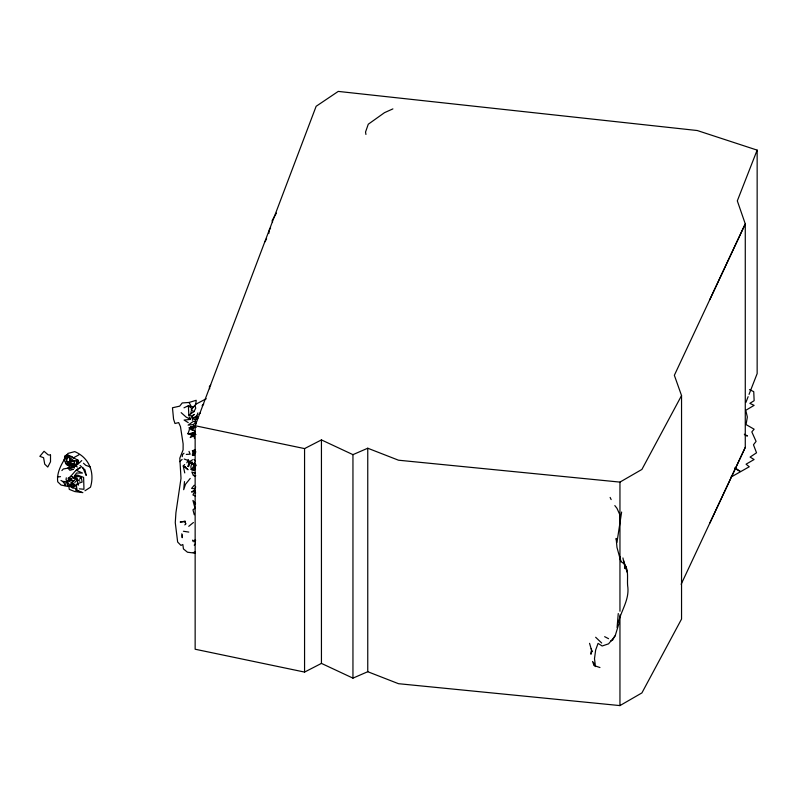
<?xml version="1.0" encoding="UTF-8"?>
<svg xmlns="http://www.w3.org/2000/svg" width="797" height="797" viewBox="0 0 797 797"><rect width="100%" height="100%" fill="white"/><g stroke="black" fill="none" stroke-linecap="round" stroke-linejoin="round"><path stroke-width="1.2" d="M73.693 485.283L73.732 483.57M66.29 477.821L66.031 480.003L68.193 480.701L67.356 485.124L72.029 487.116M195.365 553.188L187.474 552.231L183.44 548.924L182.842 544.51L180.959 545.397L177.651 542.04L175.27 522.633L175.928 512.69L181.009 478.29L179.803 458.185L183.091 449.897L183.131 443.879L180.471 426.664L178.658 422.599L174.981 423.496L173.557 419.102L172.471 407.765L179.684 406.151L182.224 402.943L189.019 402.475L196.201 400.293L195.773 404.238L191.17 409.797M195.783 424.173L195.932 421.464L193.422 421.334L188.142 425.13L193.522 424.562L195.932 421.464M70.774 486.698L71.003 482.564L72.866 481.378L72.437 480.422L70.056 480.023L69.787 478.867L68.253 478.22C72.876 475.311 74.888 469.553 80.417 467.59L76.293 470.28L82.46 473.039L76.482 473.01L73.613 477.722L71.272 476.148L73.862 478.479L75.595 478.489L79.939 481.239M65.503 463.206L69.2 466.066L68.851 464.332L70.146 463.416L70.375 459.779L68.552 456.462L66.828 455.017L64.965 455.705L64.228 460.178L66.48 464.581L68.662 465.189L69.2 466.066L74.539 465.02M618.263 613.541L617.077 627.598M191.091 411.521L190.941 413.593L188.829 415.167L191.818 416.193L194.249 414.42L192.386 415.895L193.023 418.385L192.346 420.278M182.393 535.036L182.204 537.706L181.796 533.791M194.189 450.156L195.325 450.604L194.647 451.381L194.428 455.396L192.505 455.476L193.661 453.782L193.153 451.162L195.205 449.936M190.662 429.553L193.85 430.41L195.265 431.665L192.047 433.209L191.918 435.042L190.244 437.533L194.05 435.75L192.047 433.209L187.913 433.767L189.357 429.812M184.505 481.587L183.689 489.697L185.472 484.327L190.224 478.429M591.324 650.82L590.936 654.247L591.693 651.079M66.201 461.722L66.699 457.099L68.552 456.462L74.749 461.632L74.141 463.416L74.938 464.442M70.056 480.023L69.817 481.647L68.253 478.22M195.843 464.312L194.309 463.167L192.356 464.571L192.007 462.121L189.487 463.774L188.6 466.534L188.052 466.494L188.859 463.127L187.793 460.417L184.256 459.022M621.62 512.043L616.968 542.349L616.161 538.403L616.968 547.37L620.863 561.596C630.566 566.488 626.352 579.05 627.887 587.588C628.972 600.081 621.61 610.034 618.602 621.61L618.95 623.483L615.075 636.136L608.549 643.846L602.163 645.988L598.069 643.388L595.658 649.993L594.482 658.75L595.269 664.738L592.53 661.48L594.084 665.545L599.952 667.537M182.244 456.661L182.583 454.469L183.968 453.284M268.808 233.501L269.436 229.845L270.611 227.972M189.487 463.774L189.925 461.443L192.575 459.789M70.415 463.854L71.581 465.119L75.207 465.538L75.805 466.394L76.711 464.99L75.914 464.223L77.03 463.585L75.805 466.394L68.542 463.037L67.157 461.483L67.267 464.771L68.98 463.366M188.829 415.167L188.371 405.703L193.522 407.397M194.309 463.167L193.053 467.47L191.28 469.543L193.97 470.599M72.358 487.983L75.755 488.342L75.984 490.145L82.868 492.626L74.749 491.54L69.239 489.358L68.97 486.668L61.1 485.054L57.733 481.816C56.567 473.518 60.672 465.528 64.886 458.644M60.961 480.442L62.684 481.468L67.157 481.966L67.875 483.171L67.356 485.124L73.075 487.515L75.217 485.811L71.85 483.928L72.407 482.285L72.816 483.739L75.048 485.184L74.649 486.06M73.075 487.515L73.394 486.329M64.228 460.178L65.185 456.9L67.546 454.748L78.056 460.218L76.841 462.539L78.813 462.489L77.698 460.766L78.056 460.218L76.691 459.919M68.851 464.332L70.445 465.956L71.421 463.884L68.542 463.037L66.43 460.188L68.552 456.462L71.371 461.164L70.584 463.754L72.069 464.691M191.021 427.322L190.822 427.909L189.028 427.6L193.282 428.557L192.505 430.031L190.334 427.929L189.118 428.955M195.305 419.999L197.646 418.415L196.859 415.825L193.023 418.385L195.305 419.999L197.895 412.896M192.007 462.121L190.862 466.813L191.28 469.543L195.155 469.592L194.169 467.53L195.783 466.036M757.15 150.125L737.315 200.874L745.275 223.887L674.352 375.297L681.545 395.571L681.545 619.06L641.904 692.922L619.956 705.594L398.5 683.696L367.756 671.712L352.951 678.137L321.44 663.403L304.564 672.08L195.145 649.226L195.145 425.737L316.14 106.29L338.247 91.406L697.275 130.529L757.15 150.125L757.15 373.614L749.041 394.376M195.713 486.857L195.006 488.7L191.599 488.441L194.219 485.253M745.882 402.445L748.134 396.677M186.847 462.798L188.361 459.53M72.866 481.378L71.85 483.928L72.816 483.739M66.769 481.298L64.985 485.622L63.949 482.603L62.684 481.468L64.587 481.547M191.818 416.193L190.433 419.421L184.107 420.049L188.251 422.639M188.052 466.494L188.889 464.591M69.2 466.066L69.747 464.83L70.893 465.498L72.407 465.119M681.136 584.311L745.275 447.386L745.275 223.887L709.818 299.592M77.698 460.766L76.841 462.539L76.801 459.879M709.818 523.081L745.275 447.386M191.878 409.17L192.844 407.137L194.368 406.261M265.062 241.75L266.577 238.731M614.786 635.966L612.684 639.991L610.602 641.117M190.742 413.812L193.93 411.65L195.743 408.194L195.126 405.822M681.545 395.571L641.904 469.433L619.956 482.105L398.5 460.208L367.756 448.223L352.951 454.649L321.44 439.914L304.564 448.591L195.145 425.737M79.371 488.83L83.964 489.288L83.615 477.393L77.727 475.161L74.958 475.391L75.595 478.489L74.37 480.651L72.916 480.74M276.41 213.108L272.126 220.58L272.544 222.403M66.699 455.515L67.904 453.423L74.749 451.61C89.134 457.717 94.953 472.362 90.489 487.196L84.95 490.773M61.877 470.569L63.342 468.975L71.939 467.421L73.304 465.169L74.251 467.859L73.304 465.169M192.505 455.476L192.386 454.27L194.647 451.381M194.199 545.178L195.474 543.634M198.951 414.46L200.416 412.726M210.717 385.041L209.362 386.615L209.711 388.797M65.185 456.9L66.828 455.017M193.661 453.782L195.952 451.899M202.109 405.753L203.713 404.009M184.665 464.541L183.24 465.946L184.745 472.91M81.762 460.556L77.757 464.342L75.755 464.352M79.421 479.286L81.334 477.413L74.958 475.391M184.814 524.894L185.731 523.998L185.014 521.208L180.152 522.015L185.243 521.597M74.739 482.414L77.508 479.834L76.462 476.307M69.13 479.475L70.146 478.598L71.033 479.186L72.089 478.678M179.664 461.652L182.105 459.441M68.193 480.701L66.579 482.026L67.426 483.311L72.896 485.991L75.217 485.811L73.991 484.606L74.33 485.164M188.75 526.319L193.432 522.513M195.514 496.103L192.924 494.987L194.966 490.813L194.189 490.205L191.599 492.048L194.966 490.813L195.534 493.074M191.28 469.543L194.169 467.53L195.544 469.104M206.264 398.749L195.773 404.238M730.899 477.154L749.26 466.763L746.072 464.193L754.092 459.52L750.097 457.079L756.532 452.796L753.464 444.746L756.094 441.408L751.81 431.884L754.121 429.204L746.062 424.582L747.337 417.02L745.773 410.306L754.121 405.364L749.867 403.362L754.141 400.692L753.743 391.646L749.469 389.623M73.663 486.13L74.709 485.532M67.546 454.748L67.078 455.007L69.977 456.452M73.105 458.016L79.132 454.708M193.023 418.385L196.51 416.502L197.646 418.415M183.997 407.825L188.371 405.703L191.061 407.954M392.891 108.9L384.523 112.646L368.274 124.222L365.534 132.043L365.933 134.444M76.472 460.576L71.371 461.164L70.375 459.779L68.542 463.037L68.054 461.672L67.157 461.483L68.233 462.619M193.273 552.6L195.295 551.913M77.14 490.524L76.143 484.108L78.524 485.004L77.558 483.6L82.111 482.115L81.334 477.413M72.437 480.422L70.445 480.183M73.972 466.544L75.695 466.145L77.329 467.022M193.382 453.124L192.416 450.703L194.378 450.166M191.101 427.919L195.175 427.521M66.48 464.581L67.875 464.442M57.414 476.965L60.512 476.666M74.141 463.416L70.146 463.436M186.299 454.41L190.164 454.19L188.999 451.361M70.933 465.199L72.049 465.169M196.192 427.421L190.483 426.764L193.203 426.365L195.195 427.062M196.192 465.358L193.81 465.159L194.757 465.807M77.558 462.35L78.813 462.489L75.207 465.538L76.562 463.784L76.711 464.99M195.404 473.318L191.828 471.983L193.372 475.401L195.753 475.66M71.371 461.164L74.749 461.632M183.42 531.26L188.789 532.087M69.787 478.867L71.033 479.186L70.136 477.821M193.721 452.895L194.797 453.204M187.913 433.767L194.05 435.75L194.448 438.35M192.047 433.209L195.982 434.504M90.21 466.893L85.767 465.318L83.466 463.216M75.984 490.145L80.895 491.958M73.613 477.722L75.595 478.489M745.195 435.152L747.417 436.009L744.308 434.216M192.416 450.703L193.392 451.152M187.793 460.417L189.925 461.443M193.372 475.401L195.504 476.437M604.654 636.673L608.549 638.686M735.003 468.506L740.303 471.495L734.854 467.66M191.39 410.186L193.93 411.65M70.943 456.203L73.713 457.966M80.059 465.458L84.98 469.871L86.215 475.43L82.878 467.799M181.158 412.647L186.1 417.05L190.433 419.421L189.108 416.791M595.648 637.251L601.695 643.03M68.373 479.216L69.229 480.153M593.715 664.299L595.648 666.591M195.604 503.834L192.934 500.436L194.996 508.217L192.954 509.781L194.259 514.792M614.826 505.577L616.978 508.327L619.867 514.802L620.295 520.82L620.265 516.307M193.95 459.421L195.395 461.254M73.165 483.211L74.191 484.755M189.019 402.475L191.15 406.201M194.189 490.205L195.624 493.004M192.505 540.147L193.292 541.741M70.146 478.598L70.963 480.422M610.133 497.428L611.14 499.589M623.633 560.5L627.05 572.047L625.745 566.149M589.561 643.338L592.032 651.836L591.225 648.579M185.014 521.208L185.731 523.998M64.487 457.199L64.956 459.241M622.935 557.95L624.101 563.798M619.897 556.326L620.863 561.596M193.522 424.562L193.92 426.724M71.531 465.129L71.939 467.421M77.508 479.834L77.558 483.6M624.559 564.804L624.599 568.5M619.956 482.105L619.956 611.229M619.956 614.955L619.956 705.594M367.756 448.223L367.756 671.712M352.951 454.649L352.951 678.137M321.44 439.914L321.44 663.403M304.564 448.591L304.564 672.08M50.51 455.047L50.51 461.802L47.76 467.042L44.722 464.143L43.576 457.707L39.85 456.342L44.054 451.271L48.159 454.858L50.51 455.047M195.554 540.217L195.235 542.05L193.92 540.336L195.554 540.217M73.274 469.363L69.837 470.29L67.855 467.919L73.274 469.363M185.173 466.893L183.24 465.946L188.032 469.732L185.173 466.893"/></g></svg>
